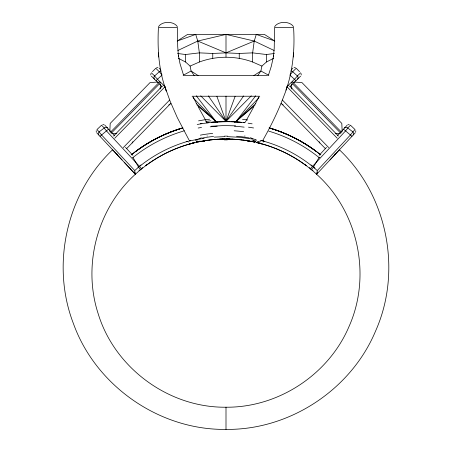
<?xml version="1.0" encoding="UTF-8"?>
<svg xmlns="http://www.w3.org/2000/svg" width="452" height="452" viewBox="0 0 452 452"><rect width="100%" height="100%" fill="white"/><g stroke="black" fill="none" stroke-linecap="round" stroke-linejoin="round"><path stroke-width="0.68" d="M291.602 88.389L291.608 88.078M317.225 170.997L317.151 172.223M109.813 131.577L110.192 123.407L150.053 82.58L158.211 82.004M160.189 88.92L160.415 84.151M261.425 140.753L262.635 140.64A3.198 0.582 33.1 0 0 262.561 140.414M301.23 74.987L301.111 73.552M334.469 155.482L334.627 154.109M273.658 55.15L273.398 56.935L274.228 48.279L274.556 27.448L293.563 27.448C295.111 50.901 292.5 74.653 283.698 96.547C277.963 111.808 270.595 126.622 262.635 140.679M178.286 58.285L185.546 61.997L190.1 66.071L199.372 62.003L199.372 52.867L197.767 41.053L195.705 34.403L177.178 41.053L187.608 34.403L264.392 34.403L274.822 41.053L256.295 34.403L254.233 41.053L252.628 52.867L252.628 62.003L261.9 66.071L266.454 61.997L273.714 58.285M96.231 130.679L96.293 132.074M273.415 56.822L271.296 66.28L268.443 75.196M261.9 66.071L260.906 71.009L257.697 75.642M355.707 132.074L355.769 130.679M150.889 73.552L150.77 74.987M132.877 141.702L132.114 142.996M158.511 26.64C162.161 20.956 173.704 20.956 177.353 26.64M274.647 26.64C278.296 20.956 289.839 20.956 293.489 26.64M285.975 90.129L287.291 86.072M200.694 95.83L226 121.373L235.119 96.327M259.007 96.762L255.216 104.107M100.05 136.272L108.491 129.187M253.691 106.977L245.244 122.277M146.538 164.794L145.73 165.686L148.036 163.997A134.786 134.295 60.2 0 1 190.467 143.781L190.642 143.742M208.349 95.903L226 121.373L243.651 95.903M299.535 71.653L296.213 68.246L292.467 71.981A4.769 0.322 -46.1 0 1 290.523 74.213M234.322 122.385L236.102 121.373L255.73 95.779M319.123 155.307L326.519 147.369M337.26 135.843L347.136 125.249M316.671 174.206L316.592 174.263C358.108 211.372 371.764 275.2 349.21 326.095C328.926 374.437 278.421 407.687 226 407.212C169.031 407.902 114.814 368.267 98.191 313.767C82.292 265.16 97.395 208.496 135.374 174.252L141.668 168.607A3.102 0.316 51.8 0 1 139.532 166.415L106.429 130.888A4.237 0.305 50 0 1 104.186 128.001A2.418 1.949 -42.1 0 1 107.271 127.876A2.418 1.966 -43 0 0 106.429 127.362M329.988 159.918L355.227 132.837M316.711 174.161L339.407 149.81C387.358 195.134 402.444 270.675 375.618 330.949C351.136 389.692 289.636 430.163 226 429.4C159.612 430.293 95.818 386.036 73.405 323.536C50.647 264.55 66.715 193.315 112.588 149.804L135.391 174.274M254.9 105.367L236.102 121.373L258.962 97.705M140.979 164.929L134.758 170.585L101.412 134.798A4.215 0.305 49.7 0 1 99.107 131.854L96.965 129.554L101.57 125.198L104.203 128.023L99.124 131.871A2.407 2.006 -43 0 0 98.785 134.956M164.827 86.377L157.46 79.258L162.178 74.942M152.465 71.653L155.787 68.246L159.533 71.981A4.769 0.322 46.1 0 0 161.477 74.213M156.098 80.659L157.426 79.298M110.243 132.436L159.567 81.908L160.477 82.789L111.147 133.323M113.548 136.063L162.364 86.061M114.757 138.233L165.053 86.711L163.793 85.479M169.613 100.039L123.311 147.567M126.52 148.725L170.896 103.265M170.042 104.141L168.805 104.926M216.881 96.327L226 121.373L251.306 95.83M291.337 69.71L292.851 68.218M297.501 79.168A2.373 2.164 45.8 0 0 297.393 75.953L300.637 72.789M288.207 85.479L286.947 86.711L337.243 138.233M290.009 86.485L292.399 84.151M293.58 83.004L300.597 76.151M328.689 147.567L282.387 100.039M287.173 86.377L294.506 79.224A4.74 0.322 -46.1 0 0 297.388 75.959M236.102 121.373L255.815 103.48M154.499 79.168A2.373 2.164 -45.8 0 1 154.607 75.953L159.336 71.721M138.832 149.171A150.516 150.019 60.2 0 1 182.444 128.006A150.516 150.019 60.5 0 0 138.832 149.171L136.402 150.9A5.232 3.859 54.1 0 1 137.657 150.363M201.326 137.69L200.287 138.34A3.102 1.045 -25.9 0 1 199.569 138.702L196.106 139.702M253.866 75.586L260.906 71.009L268.827 75.309M138.109 167.477L138.578 167.2M183.173 75.309L191.094 71.009L198.134 75.586M177.828 50.505L197.767 41.053L226 34.403L254.233 41.053L274.172 50.505M254.233 41.053L226 52.867L212.756 53.455L199.372 52.867L185.546 54.522L177.523 53.477M347.842 124.735L349.226 124.582M156.545 67.76L157.98 67.608M189.275 144.126L189.693 144.007M199.372 62.003C216.491 55.664 235.509 55.664 252.628 62.003M189.857 143.962L190.179 143.872M190.117 143.889L190.902 143.674M190.654 143.725L191.349 143.55M192.541 143.222L191.518 143.51M192.399 143.278L192.755 143.171M192.665 143.205L192.993 143.126M192.936 143.137L193.592 142.951M193.173 143.064L193.343 142.979M193.518 142.99L194.513 142.747M194.467 142.759L194.874 142.662M183.687 130.888L184.297 130.741M186.473 141.629L188.026 141.267M196.45 142.295L196.643 142.25M196.58 142.267L197.112 142.148M197.179 142.131L197.812 141.996M189.156 141.018L197.281 139.436M197.767 142.001L199.095 141.725M197.846 141.984L198.897 141.764M198.778 141.792L199.637 141.617M198.999 141.747L199.496 141.645M319.892 157.279L319.53 157.352M199.439 141.657L200.671 141.414M199.937 141.555L202.439 141.086M319.451 157.369L319.05 157.449L313.417 167.206A138.306 137.606 -60.2 0 0 263.38 141.103M201.14 141.323L203.044 140.979M198.581 139.199L204.151 138.289M202.959 140.99L203.654 140.871M200.383 123.746L201.982 123.481M198.157 128.012L201.53 127.464M204.36 140.758L203.598 140.883L208.428 140.154M204.293 140.764L204.937 140.662M197.275 141.075L196.202 141.244L197.219 141.103M204.75 140.691L205.914 140.51M190.575 140.753L189.382 140.719L177.291 117.588L170.155 101.344L164.709 86.072M205.575 140.561L207.564 140.273M206.903 140.363L214.886 139.459M208.231 140.182L210.14 139.939M197.767 41.053L226 52.867L239.244 53.455L252.628 52.867L266.454 54.522L274.477 53.477M206.717 122.797L207.869 122.65M206.914 122.769L211.96 122.215M209.536 140.013L213.389 139.595M211.457 139.787L212.095 139.719M102.773 124.582L104.158 124.735M212.779 139.651L216.638 139.323L215.74 139.391M294.02 67.608L295.455 67.76M211.344 122.272L224.062 121.577L235.554 121.865M211.22 126.255L224.073 125.56L235.599 125.848M212.412 122.176L213.463 122.085M212.773 122.142L213.598 122.074M214.683 139.476L215.333 139.425M214.949 139.453L226.073 138.996M214.35 137.12L224.446 136.651M214.423 122.006L230.181 121.622M214.525 122L216.661 121.854M112.017 133.73L116.774 133.391M215.988 139.374L217.61 139.261M260.753 141.826L258.668 141.855M217.293 139.284L217.943 139.239M217.446 139.272L225.034 139.001M218.598 139.205L219.254 139.165M219.028 139.182L223.135 139.03M220.096 139.126L220.938 139.092M221.582 139.069L227.548 139.007M115.825 133.735L116.367 133.73M184.314 75.348L267.573 75.348M192.123 96.242L259.759 96.242M226.333 139.001L226.847 139.001M226 138.996L229.52 139.046M227.107 139.001L240.261 139.758M335.633 133.73L336.175 133.735M227.616 136.651L239.775 137.306L253.03 139.131M227.356 139.007L235.481 139.335M228.384 139.018L234.509 139.267M231.271 121.656L237.888 122.029M231.966 139.131L232.78 139.171M233.594 139.216L234.402 139.261M235.52 121.865L241.232 122.334M235.3 121.848L240.735 122.283M293.789 82.004L301.947 82.58L341.808 123.407L342.187 131.577M335.226 133.391L339.983 133.73M235.159 139.312L239.667 139.696M235.803 139.357L237.097 139.459M238.718 122.096L239.543 122.17M237.78 139.515L242.204 139.979M240.368 122.243L244.673 122.718M257.211 141.685L258.685 141.832M240.3 139.764L242.978 140.075M240.939 139.832L241.571 139.905M243.549 122.582L244.707 122.724M242.837 140.058L243.17 140.103M242.86 140.063L243.814 140.188M243.504 140.143L244.17 140.233M243.73 140.176L246.261 140.538M244.504 140.278L244.831 140.329M244.583 140.295L246.984 140.651M248.481 127.176L253.583 127.967M245.159 140.374L245.492 140.419M248.108 123.187L252.126 123.831M246.142 140.521L246.792 140.617M246.662 140.6L247.114 140.674M246.843 140.629L247.826 140.787M247.063 140.662L249.075 141.001M258.154 142.911L258.781 142.99L257.538 142.759M247.758 140.775L248.193 140.849M258.431 142.951L258.9 143.098M248.685 140.934L249.572 141.086M249.244 141.03L250.035 141.171M249.289 141.035L251.103 141.369M250.182 141.194L250.73 141.301M250.86 141.323L251.171 141.38M250.99 141.346L251.832 141.51L251.402 141.425M260.092 140.414L264.635 141.374M132.47 157.352L132.99 157.454L138.583 167.206A138.306 137.606 60.2 0 1 187.348 141.465M251.617 141.47L253.764 141.905M252.883 141.719L252.572 141.657L253.657 141.883M255.894 139.702L252.431 138.691A3.102 1.045 25.9 0 1 251.707 138.346L250.498 137.566M253.606 141.871L254.097 141.973M253.996 141.951L254.318 142.024M254.16 141.99L254.538 142.069M254.499 142.064L254.798 142.126M254.651 142.092L254.99 142.171M254.662 141.137L255.713 141.369M256.612 142.538L257.278 142.696M256.872 142.6L257.877 142.843M258.827 143.064L259.132 143.154M259.036 143.114L259.346 143.211M259.245 143.171L259.561 143.267M259.459 143.222L259.759 143.318M260.086 143.386L260.578 143.533M260.51 143.499L260.821 143.595M260.714 143.572L261.058 143.663M260.928 143.612L261.358 143.742M261.137 143.668L261.748 143.849M261.606 143.809L261.945 143.905M252.623 140.527L253.736 140.855M283.195 104.926L281.958 104.141M343.509 129.187L351.95 136.272M314.914 168.065L313.422 167.2M197.106 105.367L215.898 121.373L217.678 122.385M313.168 149.171A150.516 150.019 -60.2 0 0 269.556 128.006A150.516 150.019 -60.5 0 1 313.168 149.171L315.598 150.9A5.232 3.859 -54.1 0 0 314.343 150.363M292.664 71.721L297.393 75.953M196.185 103.48L215.898 121.373L196.27 95.779M289.822 74.942L295.902 80.659M316.569 174.235L310.332 168.607A3.102 0.316 -51.8 0 0 312.468 166.415L345.571 130.888A4.237 0.305 -50 0 0 347.814 128.001A2.418 1.949 42.1 0 0 344.729 127.876A2.418 1.966 43 0 1 345.571 127.362M151.363 72.789L154.607 75.953M151.403 76.151L158.42 83.004M159.601 84.151L161.991 86.485M165.472 89.886L166.641 91.027M159.149 68.218L160.663 69.71M341.757 132.436L292.433 81.908L291.523 82.789L340.853 133.323M289.636 86.061L338.452 136.063M281.104 103.265L325.48 148.725M311.021 164.929L317.242 170.585L350.588 134.798A4.215 0.305 -49.7 0 0 352.893 131.854L355.035 129.554L350.43 125.198L347.797 128.023L352.876 131.871A2.407 1.994 43 0 1 353.215 134.956M319.886 142.996L319.123 141.702M193.038 97.705L215.898 121.373M104.864 125.249L114.74 135.843M96.773 132.837L122.012 159.918M135.368 174.246L124.221 162.285M125.481 147.369L132.877 155.307M194.303 75.642L191.094 71.009L190.1 66.071M305.462 164.794L306.27 165.686L303.964 163.997A134.786 134.295 -60.2 0 0 261.555 143.787M206.756 122.277L198.309 106.977M196.784 104.107L192.993 96.762M183.557 75.196L179.998 63.608L178.325 55.065L178.585 56.822M165.963 89.937C158.618 69.97 157.352 48.528 158.426 27.448L177.433 27.448L177.704 46.505L178.342 55.15M117.373 154.109L117.531 155.482M134.849 172.223L134.775 170.997M291.585 84.151L291.811 88.92M160.392 88.078L160.398 88.389M293.359 52.867L293.359 57.008M266.454 54.522L266.454 61.997M239.244 53.455L239.244 58.268M226 34.403L226 57.008M226 96.135L226 121.373M226 407.218L226 429.394M212.756 53.455L212.756 58.268M185.546 54.522L185.546 61.997M158.641 52.867L158.641 57.008M290.879 70.953A2.333 2.107 45.6 0 1 292.653 71.727M310.366 168.573A2.469 2.469 0 0 1 309.586 167.438M317.361 172.647A4.639 0.311 -87.4 0 1 317.259 173.67M316.999 172.009A3.396 0.661 89.8 0 1 316.728 173.963M269.087 127.876A151.279 150.544 -60.4 0 1 320.903 155.002M268.731 131.131A148.499 147.747 -60.4 0 1 318.988 157.477M270.262 128.227A151.087 150.352 -60.2 0 1 319.457 153.866M313.496 167.246A3.158 0.401 -50.6 0 1 311.219 169.494M313.016 170.218A3.164 3.164 0 0 1 311.129 169.494A135.267 134.549 -60.2 0 0 255.894 142.374M314.389 150.245A5.232 3.814 -70.5 0 1 315.479 151.064M157.494 79.224A4.74 0.322 46.1 0 1 154.612 75.959M159.347 71.727A2.333 2.107 -45.6 0 1 161.121 70.953M142.414 167.438A2.469 2.469 0 0 1 141.634 168.573M134.741 173.67A4.639 0.311 87.4 0 1 134.639 172.647M135.272 173.963A3.396 0.661 -89.8 0 1 135.001 172.009M131.097 155.002A151.279 150.544 60.4 0 1 182.913 127.876M133.012 157.477A148.499 147.747 60.4 0 1 183.269 131.131M132.543 153.866A151.087 150.352 60.2 0 1 181.738 128.227M140.781 169.494A3.158 0.401 50.6 0 1 138.498 167.246M196.128 142.369A135.267 134.549 60.2 0 0 140.877 169.506L140.838 169.528A3.164 3.164 0 0 1 138.984 170.218M136.521 151.064A5.232 3.814 70.5 0 1 137.611 150.245M188.467 142.064A25.007 3.43 -18.6 0 1 188.891 141.572M195.298 140.199A37.087 2.232 -6.6 0 1 196.174 140.041M207.332 135.967A24.515 0.452 -9.6 0 1 206.976 136.029M198.541 120.87A50.415 18.622 -1.8 0 1 209.558 119.204M210.197 126.826A55.008 14.701 -3.4 0 1 217.22 126.17M242.538 119.311A49.709 18.074 1.8 0 1 247.73 119.972M234.402 126.198A55.285 14.871 3.3 0 1 244.159 127.148M197.202 124.515A51.912 18.249 -1.8 0 1 208.943 122.724M234.164 130.781A56.472 13.436 3.6 0 1 243.611 131.685M202.451 138.035A45.985 17.707 -1.5 0 1 213.604 136.476M192.219 143.052A17.362 1.011 -9.4 0 1 194.303 142.436M202.423 141.583A16.843 0.39 -11.5 0 1 204.53 141.137M224.333 139.883A91.954 62.223 0 0 1 227.333 139.883M236.565 136.267A46.454 18.136 1.3 0 1 249.25 137.933M257.482 142.414A15.989 0.831 9.5 0 1 259.109 142.928M247.154 141.075A16.515 0.362 11.4 0 1 249.165 141.493M224.435 136.148A97.248 67.269 0 0 1 227.627 136.148M200.326 135.148A51.082 19.459 -1.5 0 1 212.666 133.43M186.235 141.595A32.962 0.503 -10.3 0 1 186.693 141.459M263.465 140.86A19.831 0.429 9 0 1 263.335 140.939M262.572 140.623A19.831 0.429 9 0 1 263.143 140.758M205.683 121.464A36.211 9.243 -1.8 0 1 210.937 120.831M251.532 141.041A15.843 0.893 6.5 0 1 253.148 141.561M198.394 141.623A16.035 0.977 -6.5 0 1 200.191 141.058M203.694 141.03A17.775 0.401 -9 0 1 205.4 140.73M203.101 141.047A15.588 0.621 -7.7 0 1 204.479 140.809M263.109 141.572A25.007 3.43 18.6 0 1 263.533 142.064M255.826 140.041A37.087 2.232 6.6 0 1 256.702 140.199M245.024 136.029A24.515 0.452 9.6 0 1 244.668 135.967M255.798 141.244L253.657 140.9L255.798 141.244"/></g></svg>
